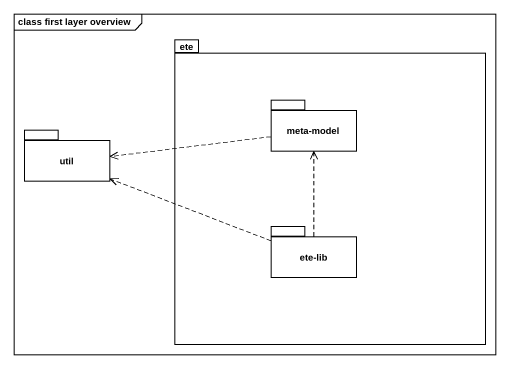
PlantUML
@startuml
mainframe class first layer overview
package ete {
  package "meta-model" as meta_model {
  }
  package "ete-lib" as ete_lib {
  }
}
package util {
}
meta_model .left.> util
ete_lib .up.> meta_model
ete_lib .left.> util
@enduml
